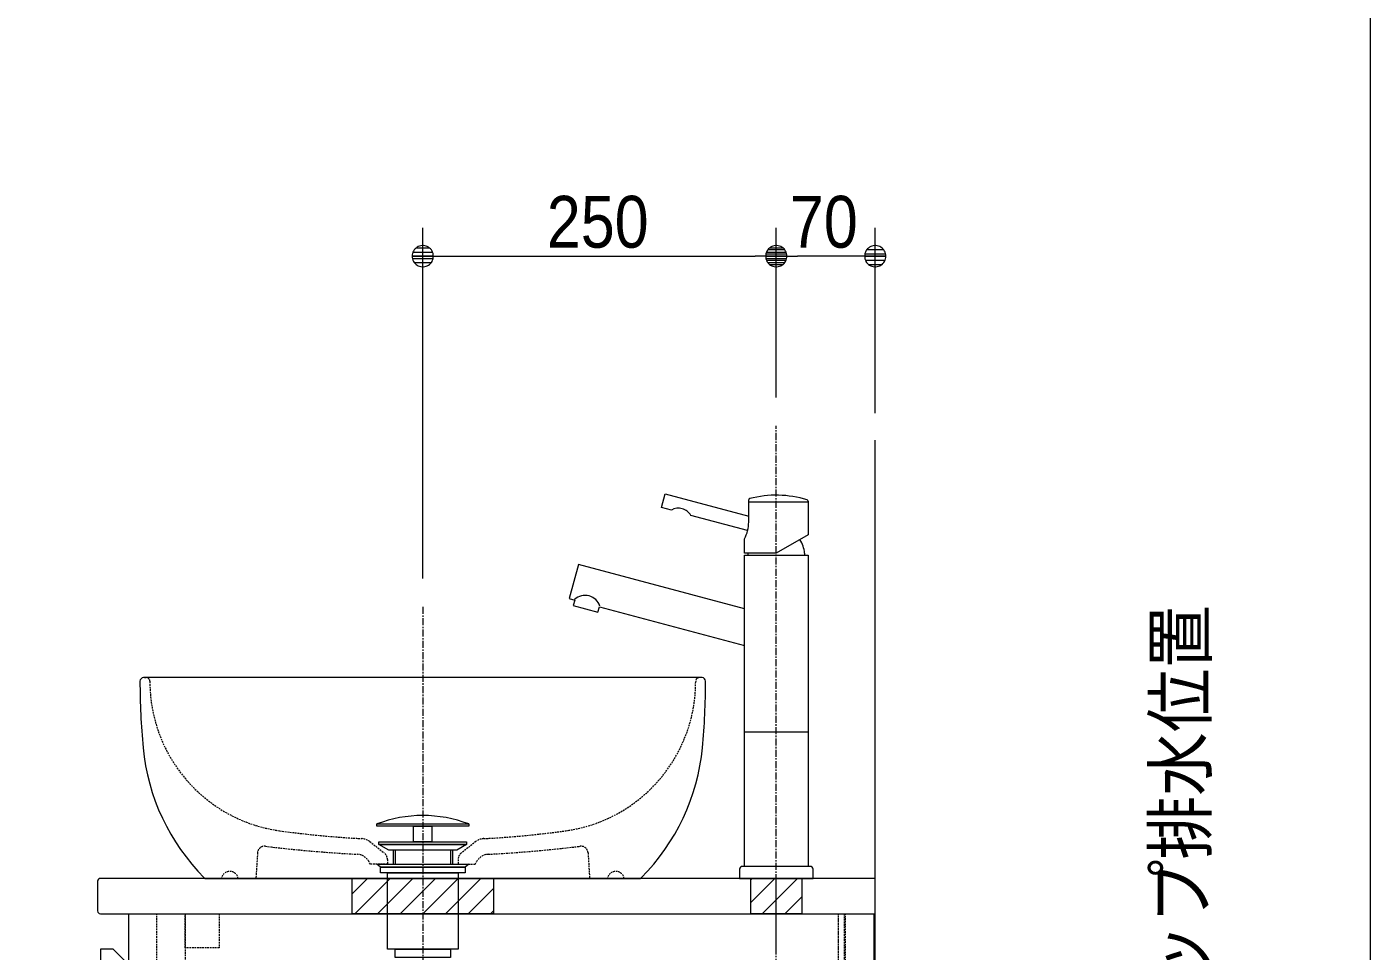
# Model space of a CAD drawing. Units: millimetres, scale not verified. Extents: x -6062 to 6062, y -3045 to 3045.
# Drawn here: x -3872 to -2922, y -1431 to -778 of the extents above; entities that cross this region are included whole.
import ezdxf
from ezdxf.enums import TextEntityAlignment as Align

# ---------------------------------------------------------------- set-up
doc = ezdxf.new("R2010")
doc.units = ezdxf.units.MM
doc.header["$LTSCALE"] = 20
doc.linetypes.add('CHAIN1', pattern=[8, 5, -1, 1, -1])
doc.linetypes.add('DASHED1', pattern=[1.8, 1.2, -0.6])
for name, color, linetype, lineweight in [('0-0_1図面枠', 7, 'Continuous', 9), ('0-1_5ボウル・キャビネット', 7, 'DASHED1', 9), ('0-2_2寸法-1', 7, 'Continuous', 9), ('0-3_0', 7, 'Continuous', 9), ('0-4_2寸法-2', 7, 'Continuous', 9), ('0-5_4給排水', 7, 'Continuous', 9)]:
    doc.layers.add(name, color=color, linetype=linetype, lineweight=lineweight)
doc.styles.add('ＭＳ Ｐゴシック', font='')
doc.styles.get('ＭＳ Ｐゴシック').set_extended_font_data('MS PGothic')

# ---------------------------------------------------------------- blocks, each defined once
blk = doc.blocks.new('グループ-4')
at = {"layer": '0-0_1図面枠'}
blk.add_line((-22700, 41000), (-22700, -48600), dxfattribs=at)
blk = doc.blocks.new('グループ-9')
at = {"layer": '0-1_5ボウル・キャビネット', "linetype": 'Continuous'}
blk.add_line((-32150, -24760), (-40050, -24760), dxfattribs=at)
blk.add_lwpolyline([(-39190.3, -27589.7), (-39180, -27600), (-33020, -27600), (-33009.7, -27589.7)], dxfattribs=at)
for centre, radius, start, end in [((-40050, -24810), 50, 90, 180), ((-30100, -24810), 10000, 180, 185.39698), ((-32150, -24810), 50, 0, 90), ((-42100, -24810), 10000, 354.60302, 0), ((-37069, -25468.4), 3000, 185.39698, 225), ((-35131, -25468.4), 3000, 315, 354.60302)]:
    blk.add_arc(centre, radius, start, end, dxfattribs=at)
blk = doc.blocks.new('グループ-10')
at = {"layer": '0-1_5ボウル・キャビネット'}
for p, q in [((-40036, -24760), (-40010, -24760)), ((-39960, -24810), (-39960, -24816.2)), ((-32240, -24810), (-32240, -24816.2)), ((-32164, -24760), (-32190, -24760)), ((-36850.1, -27079), (-36646.1, -27238.4)), ((-35349.9, -27079), (-35553.9, -27238.4))]:
    blk.add_line(p, q, dxfattribs=at)
for points in [[(-38437.8, -27238.2), (-38460, -27600), (-38711.7, -27600)], [(-36600, -27333), (-36600, -27400), (-36840, -27400), (-36864.3, -27358)], [(-35600, -27333), (-35600, -27400), (-35360, -27400), (-35335.7, -27358)], [(-33762.2, -27238.2), (-33740, -27600), (-33488.3, -27600)]]:
    blk.add_lwpolyline(points, dxfattribs=at)
for centre, radius, start, end in [((-40010, -24810), 50, 0, 90), ((-37830, -24816.2), 2130, 180, 262.10655), ((-34370, -24816.2), 2130, 277.89345, 0), ((-32190, -24810), 50, 90, 180), ((-36240, -13348.3), 13707.6, 262.10655, 266.97778), ((-35960, -13348.3), 13707.6, 273.02222, 277.89345), ((-38338, -27244.4), 100, 83.08192, 176.4834), ((-36007.4, -8036.4), 19248.8, 263.08192, 266.96396), ((-36973.3, -27236.6), 200, 51.99455, 86.97778), ((-35226.7, -27236.6), 200, 93.02222, 128.00545), ((-36192.6, -8036.4), 19248.8, 273.03604, 276.91808), ((-33862, -27244.4), 100, 3.5166, 96.91808), ((-37037.5, -27458), 200, 30, 86.96396), ((-36720, -27333), 120, 0, 51.99455), ((-35480, -27333), 120, 128.00545, 180), ((-35162.5, -27458), 200, 93.03604, 150), ((-38830, -27620), 120, 9.59407, 170.40593), ((-33370, -27620), 120, 9.59407, 170.40593)]:
    blk.add_arc(centre, radius, start, end, dxfattribs=at)
blk.add_blockref('グループ-9', (0, 0), dxfattribs=at)
blk = doc.blocks.new('グループ-13')
at = {"layer": '0-1_5ボウル・キャビネット', "linetype": 'Continuous'}
blk.add_line((-40700, -27640), (-40700, -28060), dxfattribs=at)
blk.add_lwpolyline([(-40660, -28100), (-29700, -28100), (-29700, -27600), (-40660, -27600)], dxfattribs=at)
for points in [[(-40260, -28100), (-29720, -28100), (-29720, -41400), (-40260, -41400)], [(-40660, -40520), (-40580, -40600), (-40300, -40600), (-40300, -28780), (-40480, -28600), (-40660, -28600)]]:
    blk.add_lwpolyline(points, close=True, dxfattribs=at)
for centre, start, end in [((-40660, -27640), 90, 180), ((-40660, -28060), 180, 270)]:
    blk.add_arc(centre, 40, start, end, dxfattribs=at)
blk = doc.blocks.new('グループ-14')
at = {"layer": '0-1_5ボウル・キャビネット'}
for p, q in [((-30220, -41400), (-30220, -28100)), ((-30120, -41400), (-30120, -28100)), ((-37920, -39600), (-30920, -39600))]:
    blk.add_line(p, q, dxfattribs=at)
for points in [[(-39860, -28100), (-39460, -28100), (-39460, -29700), (-39860, -29700)], [(-39460, -28100), (-38980, -28100), (-38980, -28580), (-39460, -28580)], [(-30220, -28100), (-30140, -28100), (-30140, -41360), (-30220, -41360)], [(-39900, -29475), (-40040, -29475), (-40040, -29235), (-39900, -29235), (-39900, -29115), (-40340, -29115), (-40340, -29595), (-39900, -29595)], [(-40040, -29235), (-39910, -29235), (-39910, -29475), (-40040, -29475)], [(-30120, -29100), (-29760, -29100), (-29760, -30700), (-30120, -30700)], [(-30120, -36600), (-29760, -36600), (-29760, -38200), (-30120, -38200)], [(-40260, -39600), (-37920, -39600), (-37920, -39280), (-38220, -39280), (-38220, -39200), (-40260, -39200)], [(-38210, -39200), (-30630, -39200), (-30630, -39280), (-38210, -39280)], [(-30620, -39280), (-30920, -39280), (-30920, -39600), (-30220, -39600), (-30220, -39200), (-30620, -39200)], [(-30120, -39200), (-29760, -39200), (-29760, -41360), (-30120, -41360)], [(-39900, -40065), (-40040, -40065), (-40040, -39825), (-39900, -39825), (-39900, -39705), (-40340, -39705), (-40340, -40185), (-39900, -40185)], [(-39660, -39600), (-39260, -39600), (-39260, -41360), (-39620, -41360), (-39660, -41320)], [(-39260, -39600), (-38780, -39600), (-38780, -40080), (-39260, -40080)], [(-40040, -39825), (-39910, -39825), (-39910, -40065), (-40040, -40065)]]:
    blk.add_lwpolyline(points, close=True, dxfattribs=at)
blk = doc.blocks.new('グループ-16')
at = {"layer": '0-1_5ボウル・キャビネット', "linetype": 'Continuous'}
blk.add_lwpolyline([(-41700, -41400), (-29700, -41400), (-29700, -21400)], dxfattribs=at)
at = {"layer": '0-1_5ボウル・キャビネット'}
for name in ['グループ-13', 'グループ-14']:
    blk.add_blockref(name, (0, 0), dxfattribs=at)
blk = doc.blocks.new('グループ-18')
at = {"layer": '0-5_4給排水', "linetype": 'CHAIN1'}
blk.add_line((-36100, -23760), (-36100, -33860), dxfattribs=at)
at = {"layer": '0-5_4給排水'}
for p, q in [((-36520, -27200), (-36520, -27400)), ((-36490, -27200), (-36490, -27400)), ((-35710, -27200), (-35710, -27400)), ((-35680, -27200), (-35680, -27400))]:
    blk.add_line(p, q, dxfattribs=at)
for points in [[(-36750, -26830), (-35450, -26830), (-35450, -26860), (-36750, -26860)], [(-36230, -26860), (-35970, -26860), (-35970, -27080), (-36230, -27080)], [(-36720, -27080), (-35480, -27080), (-35480, -27120), (-36720, -27120)], [(-36581.3, -27200), (-36720, -27120), (-35480, -27120), (-35620.2, -27200)], [(-36700, -27440), (-36750, -27400), (-35450, -27400), (-35500, -27440)], [(-36700, -27440), (-35500, -27440), (-35500, -27520), (-36700, -27520)], [(-36600, -27520), (-35600, -27520), (-35600, -28600), (-36600, -28600)], [(-36490, -28600), (-35710, -28600), (-35710, -28720), (-36490, -28720)]]:
    blk.add_lwpolyline(points, close=True, dxfattribs=at)
blk.add_arc((-36100, -28530.4), 1820.4, 69.08018, 110.91982, dxfattribs=at)
blk = doc.blocks.new('_Dot')
at = {"layer": '0-3_0'}
for p, q in [((-10, 0), (-20, 0)), ((9.78, 2), (-9.78, 2)), ((7.99, 6), (-7.99, 6)), ((9.16, -3.98), (-9.16, -3.98)), ((6, -7.98), (-6, -7.98))]:
    blk.add_line(p, q, dxfattribs=at)
for points in [[(10, 0), (9.92, 1.25), (9.69, 2.49), (9.3, 3.68), (8.76, 4.82), (8.09, 5.88), (7.29, 6.85), (6.37, 7.71), (5.36, 8.44), (4.26, 9.05), (3.09, 9.51), (1.87, 9.82), (0.63, 9.98), (-0.63, 9.98), (-1.87, 9.82), (-3.09, 9.51), (-4.26, 9.05), (-5.36, 8.44), (-6.37, 7.71), (-7.29, 6.85), (-8.09, 5.88), (-8.76, 4.82), (-9.3, 3.68), (-9.69, 2.49), (-9.92, 1.25), (-10, 0), (0, 0)], [(-10, 0), (-9.92, -1.25), (-9.69, -2.49), (-9.3, -3.68), (-8.76, -4.82), (-8.09, -5.88), (-7.29, -6.85), (-6.37, -7.71), (-5.36, -8.44), (-4.26, -9.05), (-3.09, -9.51), (-1.87, -9.82), (-0.63, -9.98), (0.63, -9.98), (1.87, -9.82), (3.09, -9.51), (4.26, -9.05), (5.36, -8.44), (6.37, -7.71), (7.29, -6.85), (8.09, -5.88), (8.76, -4.82), (9.3, -3.68), (9.69, -2.49), (9.92, -1.25), (10, 0), (0, 0)]]:
    blk.add_lwpolyline(points, close=True, dxfattribs=at)
blk = doc.blocks.new('グループ-47')
at = {"layer": '0-5_4給排水', "linetype": 'CHAIN1'}
blk.add_line((-31100, -28600), (-31100, -21200), dxfattribs=at)
at = {"layer": '0-5_4給排水'}
for p, q in [((-31490, -22560), (-31490, -22247.6)), ((-30650, -22280), (-31490, -22280)), ((-31504.7, -22680.3), (-32307.5, -22465.2)), ((-31500, -23000), (-31500, -23030)), ((-30700, -23000), (-30700, -23030)), ((-30650, -25530), (-31550, -25530)), ((-30620, -27430), (-31580, -27430))]:
    blk.add_line(p, q, dxfattribs=at)
for points in [[(-32583.3, -22391.2), (-32725.3, -22353.2), (-32673.6, -22160), (-31490, -22477.1)], [(-30650, -22264.7), (-30650, -22740.2), (-31100, -23000), (-31550, -23000), (-31550, -22797.5)], [(-31550, -23788.9), (-33897.9, -23159.7), (-34027.3, -23642.7), (-33950.1, -23663.4), (-33970.8, -23740.7), (-33623, -23833.8), (-33602.3, -23756.6), (-31550, -24306.5)], [(-31620, -27470), (-31620, -27600), (-30580, -27600), (-30580, -27470)]]:
    blk.add_lwpolyline(points, dxfattribs=at)
blk.add_lwpolyline([(-30650, -27430), (-31550, -27430), (-31550, -23030), (-30650, -23030)], close=True, dxfattribs=at)
at = {"layer": '0-5_4給排水', "linetype": 'CHAIN1'}
blk.add_lwpolyline([(-31100, -30811.9), (-31100, -30582.9), (-31100, -29954.9), (-31100, -27600)], dxfattribs=at)
at = {"layer": '0-5_4給排水'}
for centre, radius, start, end in [((-31470, -22247.6), 20, 104.66559, 180), ((-31100, -23661.4), 1481.4, 72.88847, 104.66559), ((-32481.6, -22563.5), 200, 29.43838, 120.56162), ((-30670, -22264.7), 20, 0, 72.88847), ((-31990, -22560), 500, 331.64236, 0), ((-31100, -23030), 401.1, 4.28915, 33.65535), ((-33804.7, -23816.2), 220, 17.79717, 132.20283), ((-31580, -27470), 40, 90, 180), ((-30620, -27470), 40, 0, 90)]:
    blk.add_arc(centre, radius, start, end, dxfattribs=at)

msp = doc.modelspace()

# ---------------------------------------------------------------- linework, layer by layer
at = {"layer": '0-1_5ボウル・キャビネット', "linetype": 'Continuous'}
for p, q in [((-3642.5, -1391), (-3631.5, -1380)), ((-3640.5, -1405), (-3615.5, -1380)), ((-3624.5, -1405), (-3599.5, -1380)), ((-3608.5, -1405), (-3583.5, -1380)), ((-3592.5, -1405), (-3567.5, -1380)), ((-3576.5, -1405), (-3551.5, -1380)), ((-3560.5, -1405), (-3542.5, -1387)), ((-3360.5, -1381), (-3359.5, -1380)), ((-3360.5, -1397), (-3343.5, -1380)), ((-3352.5, -1405), (-3327.5, -1380)), ((-3336.5, -1405), (-3324.5, -1393)), ((-3544.5, -1405), (-3542.5, -1403))]:
    msp.add_line(p, q, dxfattribs=at)
for points in [[(-3642.5, -1405), (-3642.5, -1380), (-3542.5, -1380), (-3542.5, -1405)], [(-3360.5, -1405), (-3360.5, -1380), (-3324.5, -1380), (-3324.5, -1405)]]:
    msp.add_lwpolyline(points, close=True, dxfattribs=at)
at = {"layer": '0-1_5ボウル・キャビネット'}
for points in [[(-3642.5, -1405), (-3642.5, -1380), (-3542.5, -1380), (-3542.5, -1405)], [(-3360.5, -1405), (-3360.5, -1380), (-3324.5, -1380), (-3324.5, -1405)]]:
    msp.add_lwpolyline(points, dxfattribs=at)
at = {"layer": '0-2_2寸法-1'}
for p, q in [((-3592.5, -1168), (-3592.5, -920)), ((-3342.5, -1040), (-3342.5, -920)), ((-3342.5, -1040), (-3342.5, -920)), ((-3272.5, -1051), (-3272.5, -920)), ((-3577.49, -940), (-3357.51, -940)), ((-3287.51, -940), (-3327.49, -940))]:
    msp.add_line(p, q, dxfattribs=at)

# ---------------------------------------------------------------- block references
at = {"layer": '0-0_1図面枠', "xscale": 0.05, "yscale": 0.05}
msp.add_blockref('グループ-4', (-1787.5, 0), dxfattribs=at)
at = {"layer": '0-1_5ボウル・キャビネット', "xscale": 0.05, "yscale": 0.05}
for name in ['グループ-16', 'グループ-10']:
    msp.add_blockref(name, (-1787.5, 0), dxfattribs=at)
at = {"layer": '0-2_2寸法-1', "xscale": 0.7503418, "yscale": 0.7503418, "rotation": 180}
for p in [(-3592.5, -940), (-3342.5, -940)]:
    msp.add_blockref('_Dot', p, dxfattribs=at)
at = {"layer": '0-2_2寸法-1', "xscale": 0.7503418, "yscale": 0.7503418}
for p in [(-3342.5, -940), (-3272.5, -940)]:
    msp.add_blockref('_Dot', p, dxfattribs=at)
at = {"layer": '0-5_4給排水', "xscale": 0.05, "yscale": 0.05}
for name in ['グループ-47', 'グループ-18']:
    msp.add_blockref(name, (-1787.5, 0), dxfattribs=at)

# ---------------------------------------------------------------- texts
at = {"layer": '0-2_2寸法-1', "style": 'ＭＳ Ｐゴシック', "width": 0.9}
for s, p in [('250', (-3504.78, -944.96)), ('70', (-3332.87, -944.96))]:
    msp.add_text(s, height=36.66, dxfattribs=at).set_placement(p, align=Align.BOTTOM_LEFT)
at = {"layer": '0-4_2寸法-2', "style": 'ＭＳ Ｐゴシック', "width": 0.9}
msp.add_text('Pトラップ排水位置', height=36.66, rotation=90, dxfattribs=at).set_placement((-3027.48, -1575.42), align=Align.BOTTOM_LEFT)

doc.saveas('drawing.dxf')
